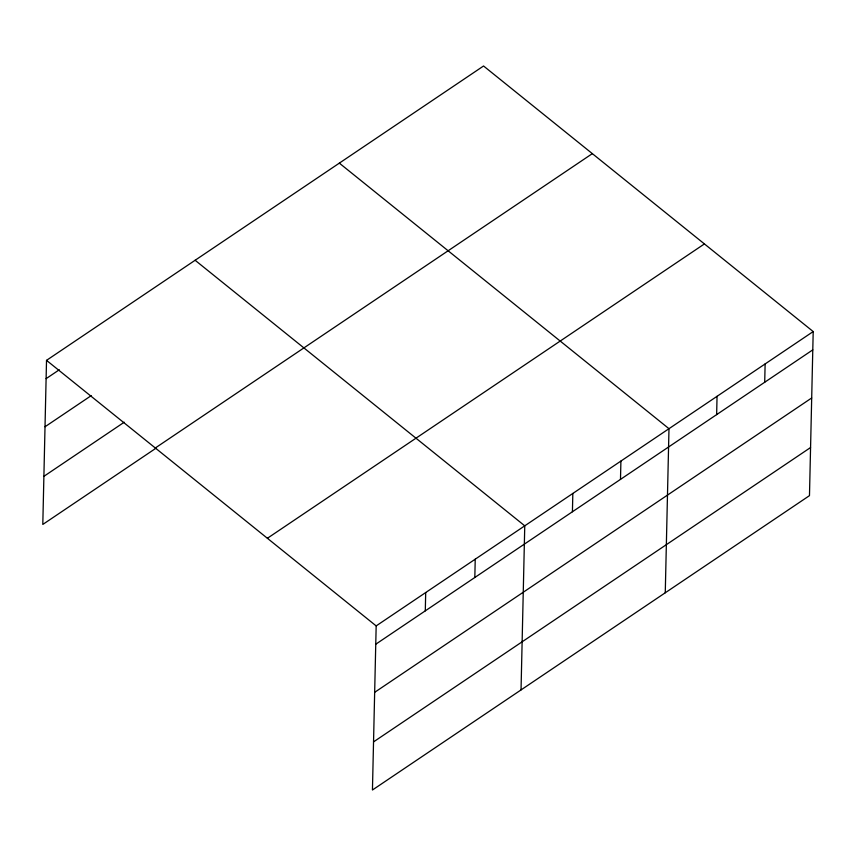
<?xml version="1.0" encoding="UTF-8"?>
<svg xmlns="http://www.w3.org/2000/svg" width="856" height="856" viewBox="0 0 856 856"><rect width="100%" height="100%" fill="white"/><g stroke="black" fill="none" stroke-linecap="round" stroke-linejoin="round"><path stroke-width="1.28" d="M46.524 360.355L376.169 625.907L372.446 790.002L809.476 495.645L813.2 331.561L483.554 65.998L46.524 360.355L42.8 524.439L156.166 448.084M425.293 610.852L425.7 592.545M474.823 577.5L475.23 559.193M521.037 689.915L524.76 525.83L195.114 260.267M572.418 511.76L572.835 493.452M620.493 479.381L620.91 461.074M665.262 592.78L668.985 428.695L339.329 163.132M716.643 414.625L717.05 396.317M764.708 382.247L765.125 363.939M46.106 378.652L59.321 369.76M45.015 426.77L91.239 395.633M43.891 476.332L124.238 422.211M155.311 447.988L592.331 153.641M267.393 538.274L704.413 243.928M376.169 625.907L813.2 331.561M375.763 644.215L812.783 349.869M374.671 692.322L811.691 397.976M373.548 741.885L810.568 447.538"/></g></svg>
